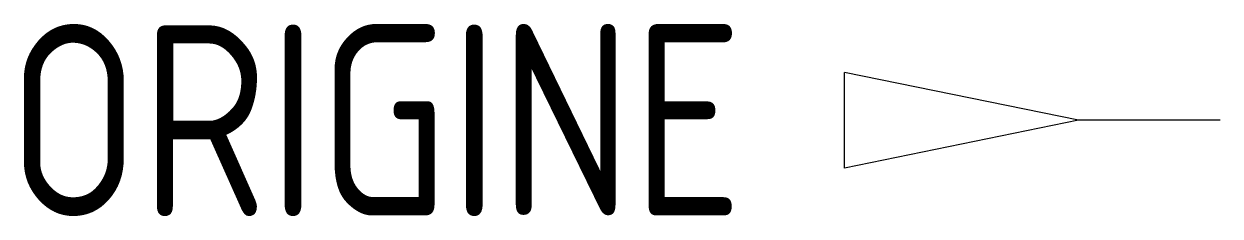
# Model space of a CAD drawing. Header units: millimetres. Extents: x -15.6 to 0, y -1.2 to 1.3.
import ezdxf
from ezdxf.enums import TextEntityAlignment as Align

# ---------------------------------------------------------------- set-up
doc = ezdxf.new("R2010")
doc.units = ezdxf.units.MM
doc.layers.add('SYMB_FIL', color=3, linetype='Continuous')
doc.layers.add('SYMB_TXT_NOM', color=3, linetype='Continuous')
doc.styles.add('NET2_5', font='isocp.shx', dxfattribs={"width": 0.9, "height": 2.5})

msp = doc.modelspace()

# ---------------------------------------------------------------- linework, layer by layer
at = {"layer": 'SYMB_FIL'}
for p, q in [((-4.912, -0.625), (-4.912, 0.625)), ((-1.85, 0), (-4.912, 0.625)), ((-1.85, 0), (-4.912, -0.625)), ((0, 0), (-1.85, 0))]:
    msp.add_line(p, q, dxfattribs=at)

# ---------------------------------------------------------------- texts
at = {"layer": 'SYMB_TXT_NOM', "style": 'NET2_5', "width": 0.9, "flags": 8}
msp.add_attdef('ORIGINE', text='(??) ?POT', height=2.5, dxfattribs=at).set_placement((-6.237, 0), align=Align.MIDDLE_RIGHT)

doc.saveas('drawing.dxf')
